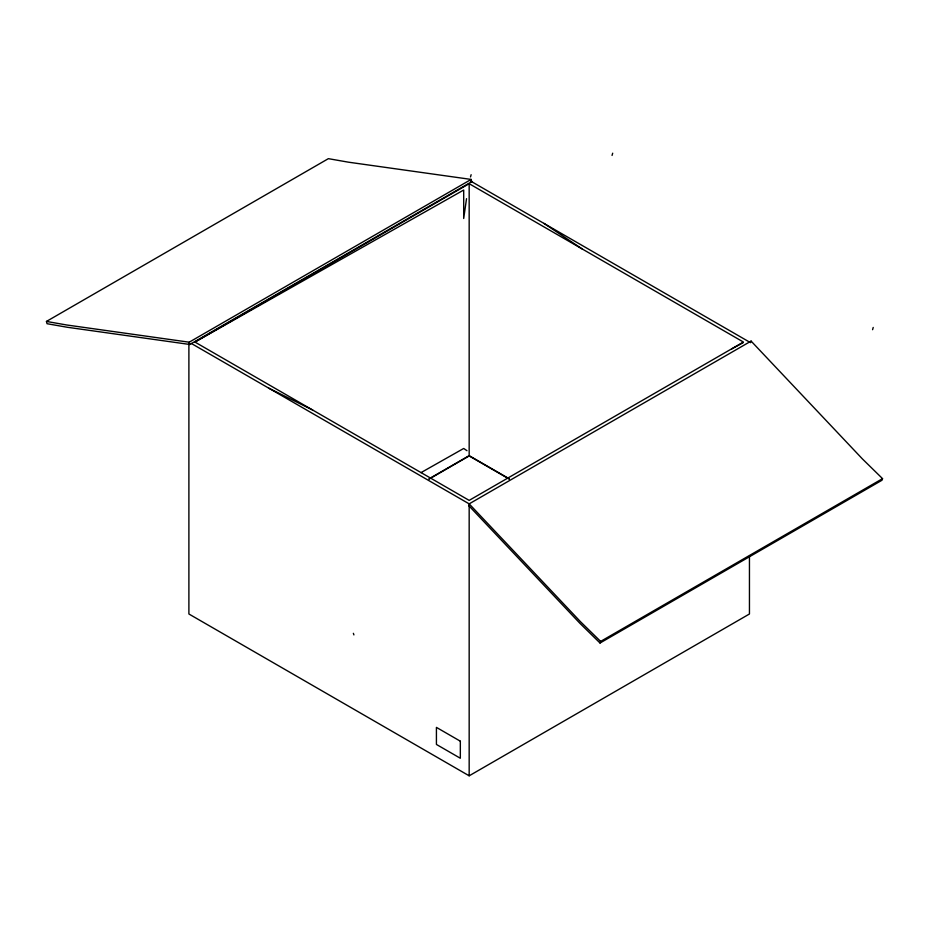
<?xml version="1.0" encoding="UTF-8"?>
<svg xmlns="http://www.w3.org/2000/svg" width="929" height="929" viewBox="0 0 929 929"><rect width="100%" height="100%" fill="white"/><g stroke="black" fill="none" stroke-linecap="round" stroke-linejoin="round"><path stroke-width="1.39" d="M466.532 198.655L463.699 218.501L463.699 190.027L194.916 342.046L469.168 500.383L743.421 342.046L469.168 183.698L194.916 342.046M470.515 176.94L471.131 174.698M612.06 155.433L612.687 153.192M872.586 329.69L873.214 327.449M468.588 505.457L579.917 623.313L600.029 643.019L600.622 641.416L882.55 478.644L862.426 458.938L751.096 341.094L469.168 503.866L191.374 343.486M750.516 342.685L751.096 341.094M882.55 478.644L881.969 480.247L600.029 643.019M46.45 321.434L328.378 158.662L348.503 162.192L471.142 179.425L471.723 181.701L189.795 344.473L67.155 327.24L47.031 323.71L46.45 321.434L66.574 324.964L189.202 342.197L471.142 179.425M429.093 478.783L469.168 455.651L509.243 478.783M429.093 479.085L469.168 455.942L509.243 479.085M188.889 343.486L188.889 613.988L469.168 775.808L749.448 613.988L749.448 556.134M420.953 472.652L463.699 448.463L466.985 450.693M743.212 342.638L731.657 348.956M268.644 388.09L312.701 410.049M470.411 180.946L749.448 342.046M543.941 223.39L581.972 248.833M600.622 641.416L580.497 621.71L469.168 503.866L469.168 775.808M353.368 633.323L353.903 634.902M189.202 342.197L189.795 344.473M469.168 183.698L469.168 455.942M460.331 741.191L436.421 727.384L436.421 744.443L460.331 758.25L460.331 741.191"/></g></svg>
